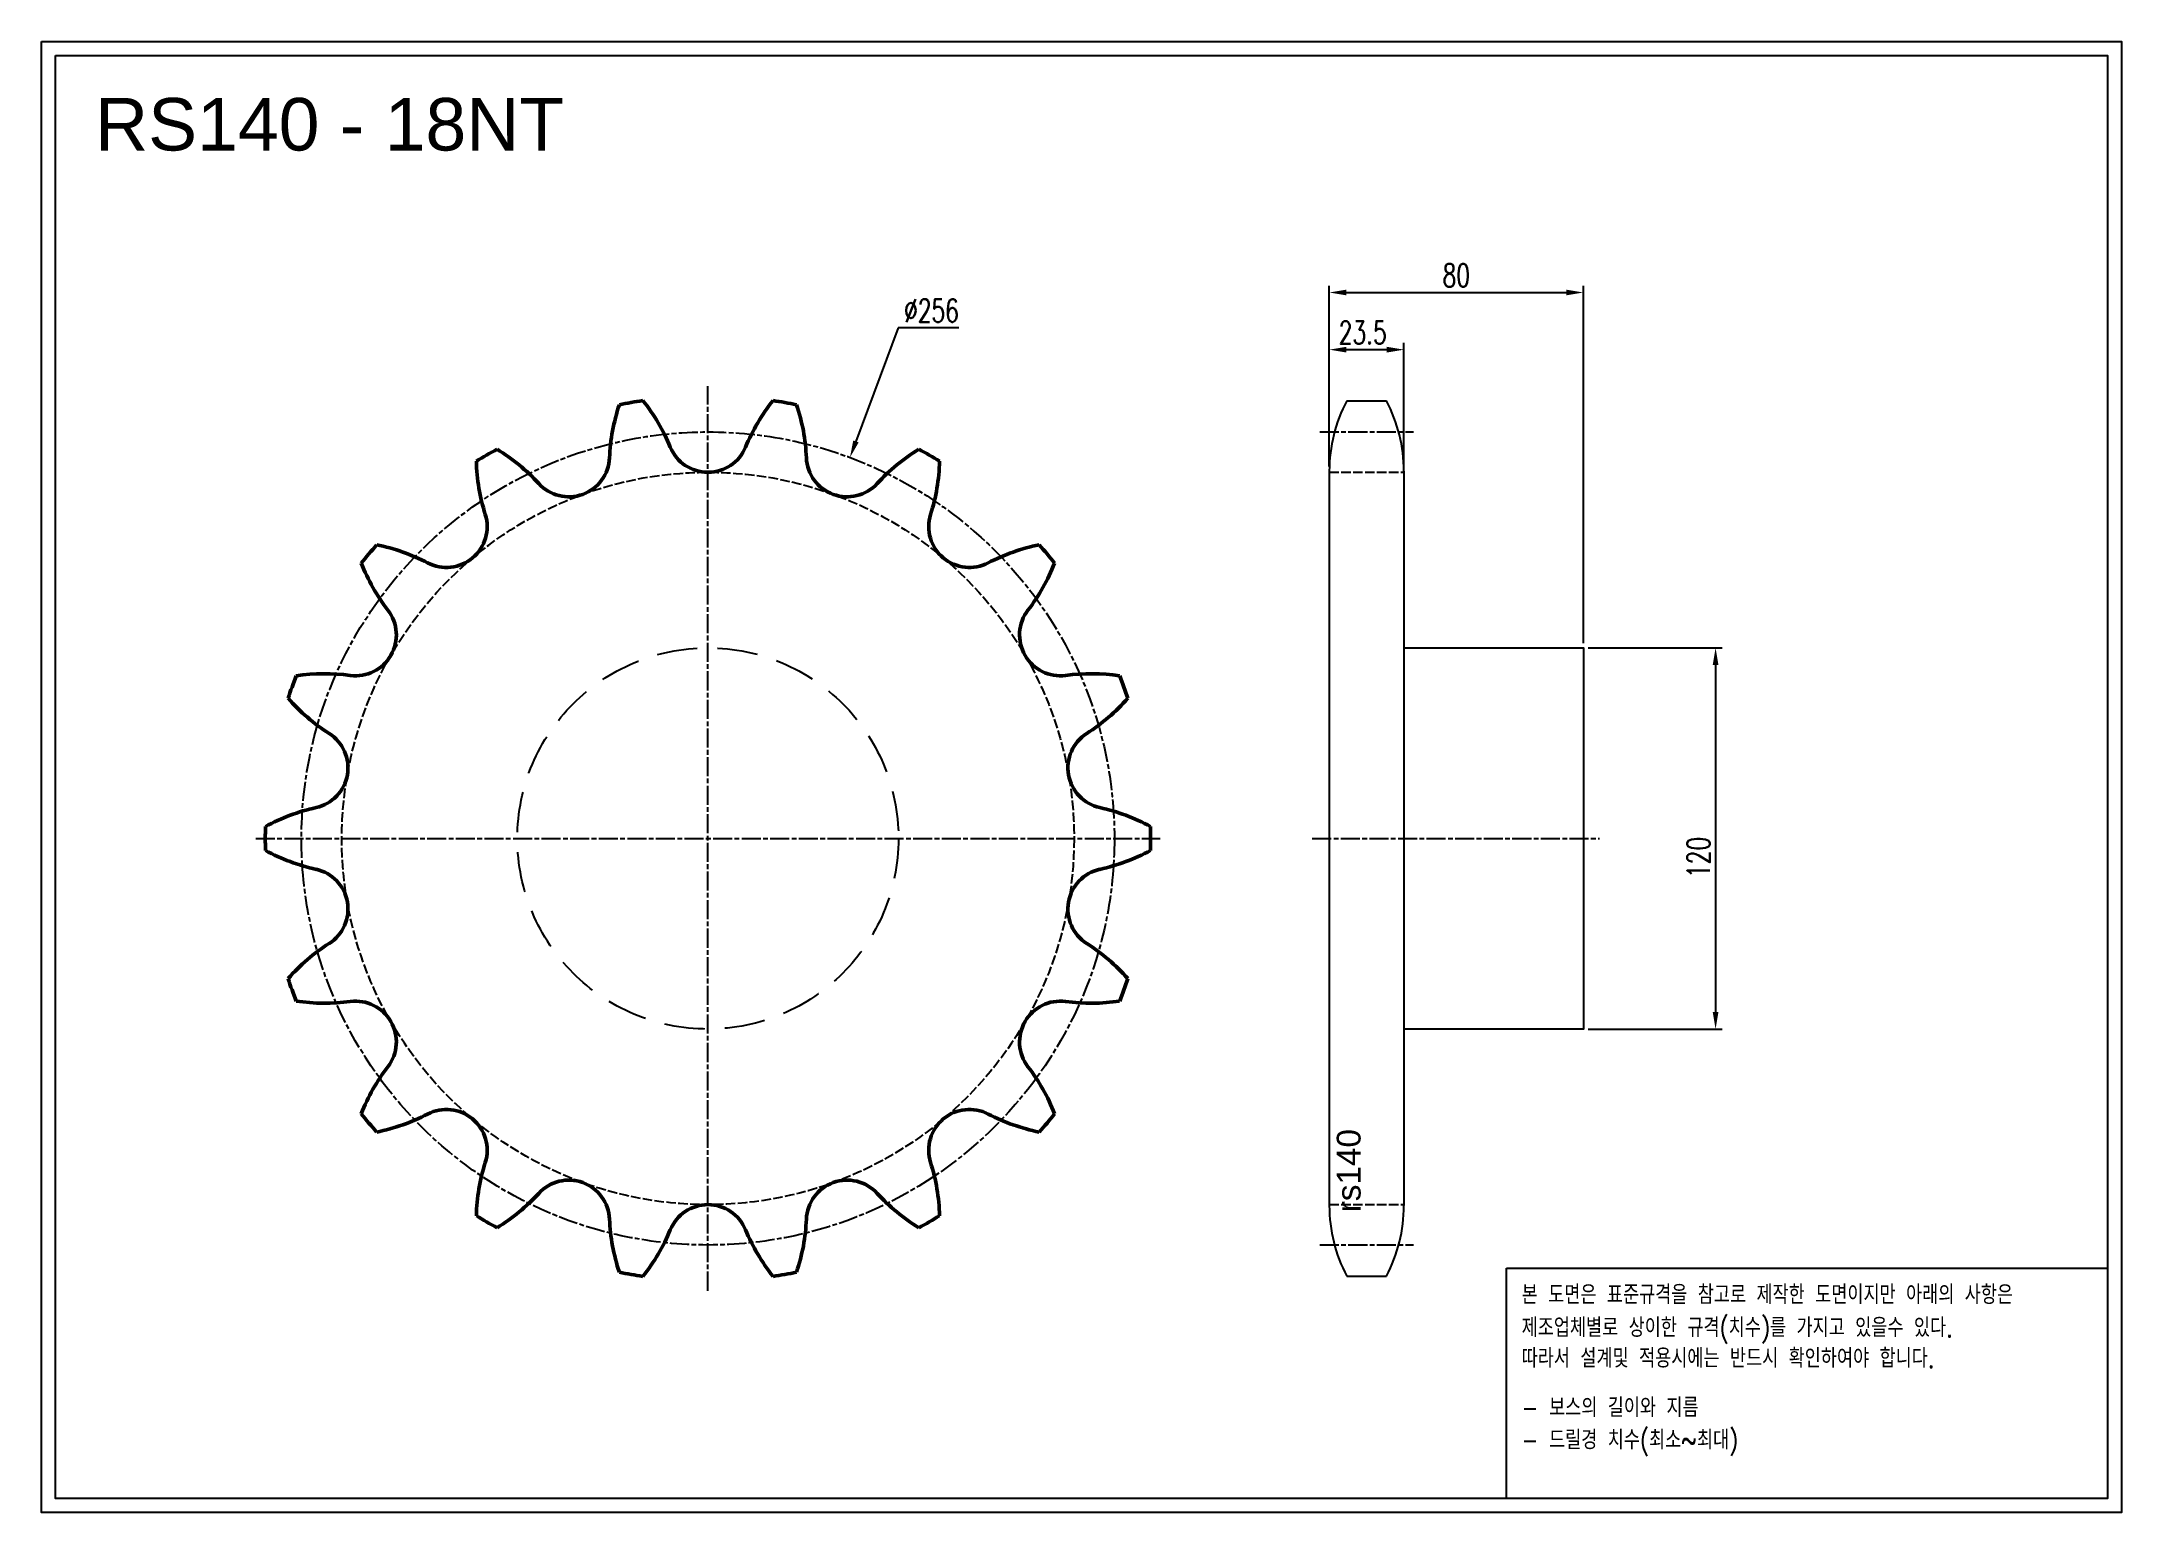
# Model space of a CAD drawing. Header units: millimetres. Extents: x 3018 to 3673, y 39694 to 40157.
import ezdxf

# ---------------------------------------------------------------- set-up
doc = ezdxf.new("R2010")
doc.units = ezdxf.units.MM
for name, pattern in [('AM_ISO02W050', [7.5, 6, -1.5]), ('AM_ISO02W050x2', [3.75, 3, -0.75]), ('AM_ISO08W050', [18, 12, -1.5, 3, -1.5]), ('AM_ISO08W050x2', [9, 6, -0.75, 1.5, -0.75]), ('HIDDEN', [9.525, 6.35, -3.175])]:
    doc.linetypes.add(name, pattern=pattern)
for name, color, linetype, lineweight in [('AM_0N', 7, 'Continuous', 50), ('AM_3N', 6, 'AM_ISO02W050', 25), ('AM_7', 4, 'AM_ISO08W050', 25), ('AM_7N', 4, 'AM_ISO08W050', 25)]:
    doc.layers.add(name, color=color, linetype=linetype, lineweight=lineweight)
doc.layers.add('HL', color=2, linetype='HIDDEN')
doc.layers.add('S-DIM', color=7, linetype='Continuous')
doc.styles.add('HAN', font='ROMANS.shx', dxfattribs={"width": 0.7, "bigfont": 'whgtxt.shx'})
doc.styles.add('HSG', font='SIMPLEX.shx', dxfattribs={"width": 0.7, "bigfont": 'HSG.shx'})
doc.styles.get("Standard").update_dxf_attribs({"font": 'arial.ttf'})
doc.dimstyles.new('APP16', dxfattribs={"dimscale": 3, "dimtxt": 2.4, "dimasz": 1.8, "dimexe": 0.7, "dimexo": 0.5, "dimgap": 0.6, "dimtad": 1, "dimtoh": 1, "dimdec": 1, "dimrnd": 0.01, "dimzin": 9, "dimdsep": 46, "dimtxsty": 'HSG', "dimcen": 0, "dimclrd": 1, "dimclre": 1, "dimclrt": 256, "dimazin": 2, "dimtp": 1, "dimtm": 1, "dimtfac": 0.5, "dimtdec": 1, "dimtofl": 0, "dimtmove": 0, "dimatfit": 3, "dimfxl": 0, "dimtvp": 1, "dimtolj": 2, "dimlwd": -1, "dimlwe": -1, "dimarcsym": 0})

# ---------------------------------------------------------------- blocks, each defined once
blk = doc.blocks.new('*D1')
at = {"layer": 'Defpoints', "color": 0, "transparency": 16777216}
for p in [(3503.2, 39966.03), (3503.2, 39846.03), (3544.84, 39846.03)]:
    blk.add_point(p, dxfattribs=at)
at = {"layer": 'S-DIM', "color": 1, "transparency": 16777216}
for p, q in [((3504.7, 39966.03), (3546.94, 39966.03)), ((3544.84, 39960.63), (3544.84, 39851.43)), ((3504.7, 39846.03), (3546.94, 39846.03))]:
    blk.add_line(p, q, dxfattribs=at)
for points in [[(3543.94, 39960.63), (3545.74, 39960.63), (3544.84, 39966.03)], [(3543.94, 39851.43), (3545.74, 39851.43), (3544.84, 39846.03)]]:
    blk.add_solid(points, dxfattribs=at)
at = {"layer": 'S-DIM', "transparency": 16777216, "insert": (3539.44, 39900.05), "char_height": 7.2, "attachment_point": 5, "rotation": 90, "style": 'HSG'}
blk.add_mtext('\\A2;120', dxfattribs=at)
blk = doc.blocks.new('*D2')
at = {"layer": 'Defpoints', "color": 0, "transparency": 16777216}
for p in [(3446.7, 40059.92), (3423.2, 40021.64), (3446.7, 40021.32)]:
    blk.add_point(p, dxfattribs=at)
at = {"layer": 'S-DIM', "color": 1, "transparency": 16777216}
for p, q in [((3423.2, 40023.14), (3423.2, 40062.02)), ((3428.6, 40059.92), (3441.3, 40059.92)), ((3446.7, 40022.82), (3446.7, 40062.02))]:
    blk.add_line(p, q, dxfattribs=at)
for points in [[(3428.6, 40060.82), (3428.6, 40059.02), (3423.2, 40059.92)], [(3441.3, 40060.82), (3441.3, 40059.02), (3446.7, 40059.92)]]:
    blk.add_solid(points, dxfattribs=at)
at = {"layer": 'S-DIM', "transparency": 16777216, "insert": (3433.73, 40065.32), "char_height": 7.2, "attachment_point": 5, "style": 'HSG'}
blk.add_mtext('\\A2;23.5', dxfattribs=at)
blk = doc.blocks.new('*D3')
at = {"layer": 'Defpoints', "color": 0, "transparency": 16777216}
for p in [(3503.2, 40077.92), (3423.2, 40021.64), (3503.2, 39966.03)]:
    blk.add_point(p, dxfattribs=at)
at = {"layer": 'S-DIM', "color": 1, "transparency": 16777216}
for p, q in [((3423.2, 40023.14), (3423.2, 40080.02)), ((3503.2, 39967.53), (3503.2, 40080.02)), ((3428.6, 40077.92), (3497.8, 40077.92))]:
    blk.add_line(p, q, dxfattribs=at)
for points in [[(3428.6, 40078.82), (3428.6, 40077.02), (3423.2, 40077.92)], [(3497.8, 40078.82), (3497.8, 40077.02), (3503.2, 40077.92)]]:
    blk.add_solid(points, dxfattribs=at)
at = {"layer": 'S-DIM', "transparency": 16777216, "insert": (3463.2, 40083.32), "char_height": 7.2, "attachment_point": 5, "style": 'HSG'}
blk.add_mtext('\\A2;80', dxfattribs=at)
blk = doc.blocks.new('*D4')
at = {"layer": 'Defpoints', "color": 0, "transparency": 16777216}
for p in [(3272.27, 40025.96), (3182.85, 39786.11)]:
    blk.add_point(p, dxfattribs=at)
at = {"layer": 'S-DIM', "color": 1, "transparency": 16777216}
for p, q in [((3287.5, 40066.83), (3274.16, 40031.02)), ((3306.58, 40066.83), (3287.5, 40066.83))]:
    blk.add_line(p, q, dxfattribs=at)
blk.add_solid([(3273.31, 40031.33), (3275, 40030.71), (3272.27, 40025.96)], dxfattribs=at)
at = {"layer": 'S-DIM', "transparency": 16777216, "insert": (3297.94, 40072.23), "char_height": 7.2, "attachment_point": 5, "style": 'HSG'}
blk.add_mtext('\\A2;∅256', dxfattribs=at)
blk = doc.blocks.new('notice1')
at = {"color": 4}
blk.add_lwpolyline([(-22142.12, 1735.9), (-22053.8, 1735.9), (-22053.8, 1702.07), (-22142.12, 1702.07)], close=True, dxfattribs=at)
at = {"color": 4, "style": 'HAN', "width": 0.8}
for s, p in [('본 도면은 표준규격을 참고로 제작한 도면이지만 아래의 사항은', (-22139.9, 1730.62)), ('제조업체별로 상이한 규격(치수)를 가지고 있을수 있다.', (-22139.9, 1725.78)), ('따라서 설계및 적용시에는 반드시 확인하여야 합니다.', (-22139.9, 1721.28)), ('- 보스의 길이와 지름', (-22139.9, 1714.03)), ('- 드릴경 치수(최소~최대)', (-22139.9, 1709.27))]:
    blk.add_text(s, height=2.7949, dxfattribs=at).set_placement(p)

msp = doc.modelspace()

# ---------------------------------------------------------------- linework, layer by layer
for p, q in [((3428.73, 40043.84), (3441.17, 40043.84)), ((3423.2, 40021.64), (3423.2, 39790.43)), ((3446.7, 40021.64), (3446.7, 39790.43)), ((3428.73, 39768.23), (3441.17, 39768.23))]:
    msp.add_line(p, q)
for points in [[(3017.74, 40156.91), (3672.62, 40156.91), (3672.62, 39693.86), (3017.74, 39693.86)], [(3022.15, 40152.5), (3668.21, 40152.5), (3668.21, 39698.27), (3022.15, 39698.27)]]:
    msp.add_lwpolyline(points, close=True)
msp.add_lwpolyline([(3446.7, 39966.03), (3503.2, 39966.03), (3503.2, 39846.03), (3446.7, 39846.03)])
for centre, start, end in [((3470.5, 40021.64), 152.00824, 180), ((3399.4, 40021.64), 0, 27.99176), ((3470.5, 39790.43), 180, 207.99176), ((3399.4, 39790.43), 332.00824, 0)]:
    msp.add_arc(centre, 47.3, start, end)
at = {"layer": 'AM_0N'}
for centre, radius, start, end in [((3257.46, 40023.2), 60.96, 161.455, 177.5), ((3227.56, 39906.03), 139.38, 98.4546, 101.5454), ((3159.39, 40005.91), 60.96, 22.5, 38.545), ((3295.73, 40005.91), 60.96, 141.455, 157.5), ((3227.56, 39906.03), 139.38, 78.4546, 81.5454), ((3197.66, 40023.2), 60.96, 2.5, 18.545), ((3227.56, 39906.03), 139.38, 118.4546, 121.5454), ((3129.34, 39976.57), 60.96, 42.5, 58.545), ((3227.56, 40034.15), 12.83, 202.5, 337.5), ((3325.78, 39976.57), 60.96, 121.455, 137.5), ((3227.56, 39906.03), 139.38, 58.4546, 61.5454), ((3215.58, 40026.36), 60.96, 181.455, 197.5), ((3183.74, 40026.42), 12.83, 222.5, 357.5), ((3271.38, 40026.42), 12.83, 182.5, 317.5), ((3239.54, 40026.36), 60.96, 342.5, 358.545), ((3145.21, 40004.18), 12.83, 242.5, 17.5), ((3309.91, 40004.18), 12.83, 162.5, 297.5), ((3227.56, 39906.03), 139.38, 138.4546, 141.5454), ((3111.14, 39938.73), 60.96, 62.5, 78.545), ((3343.98, 39938.73), 60.96, 101.455, 117.5), ((3227.56, 39906.03), 139.38, 38.4546, 41.5454), ((3175.15, 40015.01), 60.96, 201.455, 217.5), ((3279.97, 40015.01), 60.96, 322.5, 338.545), ((3116.61, 39970.09), 12.83, 262.5, 37.5), ((3338.51, 39970.09), 12.83, 142.5, 277.5), ((3227.56, 39906.03), 139.38, 158.4546, 161.5454), ((3106.98, 39896.94), 60.96, 82.5, 98.545), ((3348.14, 39896.94), 60.96, 81.455, 97.5), ((3227.56, 39906.03), 139.38, 18.4546, 21.5454), ((3141.04, 39990.51), 60.96, 221.455, 237.5), ((3314.08, 39990.51), 60.96, 302.5, 318.545), ((3101.39, 39928.28), 12.83, 282.5, 57.5), ((3353.73, 39928.28), 12.83, 122.5, 257.5), ((3117.36, 39856.24), 60.96, 102.5, 118.545), ((3337.76, 39856.24), 60.96, 61.455, 77.5), ((3227.56, 39906.03), 139.38, 178.4546, 181.5454), ((3227.56, 39906.03), 139.38, 358.4546, 1.5454), ((3117.36, 39955.82), 60.96, 241.455, 257.5), ((3337.76, 39955.82), 60.96, 282.5, 298.545), ((3101.39, 39883.79), 12.83, 302.5, 77.5), ((3353.73, 39883.79), 12.83, 102.5, 237.5), ((3141.04, 39821.56), 60.96, 122.5, 138.545), ((3314.08, 39821.56), 60.96, 41.455, 57.5), ((3227.56, 39906.03), 139.38, 198.4546, 201.5454), ((3227.56, 39906.03), 139.38, 338.4546, 341.5454), ((3106.98, 39915.13), 60.96, 261.455, 277.5), ((3116.61, 39841.98), 12.83, 322.5, 97.5), ((3338.51, 39841.98), 12.83, 82.5, 217.5), ((3348.14, 39915.13), 60.96, 262.5, 278.545), ((3175.15, 39797.06), 60.96, 142.5, 158.545), ((3279.97, 39797.06), 60.96, 21.455, 37.5), ((3227.56, 39906.03), 139.38, 218.4546, 221.5454), ((3111.14, 39873.34), 60.96, 281.455, 297.5), ((3145.21, 39807.89), 12.83, 342.5, 117.5), ((3309.91, 39807.89), 12.83, 62.5, 197.5), ((3343.98, 39873.34), 60.96, 242.5, 258.545), ((3227.56, 39906.03), 139.38, 318.4546, 321.5454), ((3215.58, 39785.7), 60.96, 162.5, 178.545), ((3239.54, 39785.7), 60.96, 1.455, 17.5), ((3183.74, 39785.64), 12.83, 2.5, 137.5), ((3271.38, 39785.64), 12.83, 42.5, 177.5), ((3129.34, 39835.49), 60.96, 301.455, 317.5), ((3325.78, 39835.49), 60.96, 222.5, 238.545), ((3227.56, 39906.03), 139.38, 238.4546, 241.5454), ((3257.46, 39788.86), 60.96, 182.5, 198.545), ((3227.56, 39777.92), 12.83, 22.5, 157.5), ((3197.66, 39788.86), 60.96, 341.455, 357.5), ((3227.56, 39906.03), 139.38, 298.4546, 301.5454), ((3159.39, 39806.16), 60.96, 321.455, 337.5), ((3295.73, 39806.16), 60.96, 202.5, 218.545), ((3227.56, 39906.03), 139.38, 258.4546, 261.5454), ((3227.56, 39906.03), 139.38, 278.4546, 281.5454)]:
    msp.add_arc(centre, radius, start, end, dxfattribs=at)
at = {"layer": 'AM_3N', "linetype": 'AM_ISO02W050x2'}
for p, q in [((3423.2, 40021.32), (3446.7, 40021.32)), ((3423.2, 39790.75), (3446.7, 39790.75))]:
    msp.add_line(p, q, dxfattribs=at)
msp.add_circle((3227.56, 39906.03), 115.29, dxfattribs=at)
at = {"layer": 'AM_7', "linetype": 'AM_ISO08W050x2'}
for p, q in [((3420.2, 40034.02), (3449.7, 40034.02)), ((3420.2, 39778.05), (3449.7, 39778.05))]:
    msp.add_line(p, q, dxfattribs=at)
msp.add_circle((3227.56, 39906.03), 127.99, dxfattribs=at)
at = {"layer": 'AM_7N', "linetype": 'AM_ISO08W050x2'}
for p, q in [((3227.56, 39763.65), (3227.56, 40048.41)), ((3085.18, 39906.03), (3369.94, 39906.03)), ((3417.84, 39906.03), (3508.26, 39906.03))]:
    msp.add_line(p, q, dxfattribs=at)
at = {"layer": 'HL', "ltscale": 2}
msp.add_circle((3227.56, 39906.03), 60, dxfattribs=at)

# ---------------------------------------------------------------- block references
at = {"xscale": 2.14200397168902, "yscale": 2.14200397168902, "zscale": 2.14200397168902}
msp.add_blockref('notice1', (50907.53, 36052.43), dxfattribs=at)

# ---------------------------------------------------------------- texts
msp.add_text('RS140 - 18NT', height=16.5375).set_placement((3034.6, 40122.62))
msp.add_text('rs140', height=7.5, rotation=90).set_placement((3433.05, 39788.34))

# ---------------------------------------------------------------- dimensions: what is measured, and where the dimension line sits
at = {"layer": 'S-DIM'}
dim = msp.add_linear_dim(base=(3503.2, 40077.92), p1=(3423.2, 40021.64), p2=(3503.2, 39966.03), dimstyle='APP16', dxfattribs=at)
dim.commit()
dim.dimension.update_dxf_attribs({"geometry": '*D3', "text_midpoint": (3463.2, 40083.32)})
dim = msp.add_diameter_dim_2p(p1=(3182.85, 39786.11), p2=(3272.27, 40025.96), dimstyle='APP16', dxfattribs=at)
dim.commit()
dim.dimension.update_dxf_attribs({"geometry": '*D4', "text_midpoint": (3297.94, 40066.83), "dimtype": 131})
dim = msp.add_linear_dim(base=(3446.7, 40059.92), p1=(3423.2, 40021.64), p2=(3446.7, 40021.32), dimstyle='APP16', dxfattribs=at)
dim.commit()
dim.dimension.update_dxf_attribs({"geometry": '*D2', "text_midpoint": (3433.73, 40059.92), "dimtype": 128})
dim = msp.add_linear_dim(base=(3544.84, 39846.03), p1=(3503.2, 39966.03), p2=(3503.2, 39846.03), angle=90, dimstyle='APP16', dxfattribs=at)
dim.commit()
dim.dimension.update_dxf_attribs({"geometry": '*D1', "text_midpoint": (3544.84, 39900.05), "dimtype": 128})

doc.saveas('drawing.dxf')
